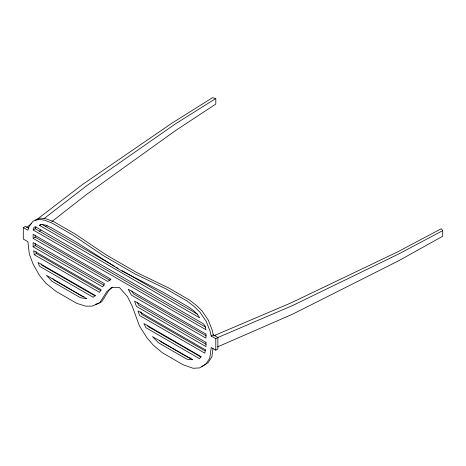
<?xml version="1.0" encoding="UTF-8"?>
<svg xmlns="http://www.w3.org/2000/svg" width="466" height="466" viewBox="0 0 466 466"><rect width="100%" height="100%" fill="white"/><g stroke="black" fill="none" stroke-linecap="round" stroke-linejoin="round"><path stroke-width="0.7" d="M36.529 219.76L82.593 184.443L172.146 123.036L212.438 97.709L215.805 98.501L215.799 104.081L175.501 130.591L87.014 194.101L51.773 221.647M213.009 348.463L211.855 356.968L208.098 362.665L201.86 366.672M33.127 229.965L34.111 227.204L35.847 227.041L203.24 323.689L204.976 325.851L205.966 329.753L33.127 229.965L35.212 228.765L35.998 226.552M112.65 287.178L108.863 290.458L101.745 301.712L99.899 302.51M39.272 231.416L40.979 230.088M45.522 226.534L47.229 225.2M43.961 218.647L87.031 185.491L175.513 123.828L215.805 98.501M26.743 227.262L31.35 223.732M110.873 279.495L109.819 280.241L35.212 237.165L33.127 238.371L33.127 234.305L110.885 279.198L107.733 281.447L33.127 238.371M35.043 220.028L41.066 218.111L46.489 218.927L54.004 221.787L75.032 233.926L106.062 254.809L137.202 272.791L168.232 287.732L189.26 299.871L196.774 305.696L202.192 311.142L208.22 320.014L212.112 329.829L213.3 334.844L217.872 337.489L217.872 348.976L215.787 350.182L211.215 347.543L209.77 358.173L206.007 363.87L199.774 367.878L193.174 368.291L183.01 364.697L162.308 352.739L153.308 345.166L146.802 337.576L139.427 325.88L132.315 306.407L127.445 296.568L119.546 287.615L111.648 287.446L106.772 291.664L99.66 302.917L92.285 306.098L85.779 306.179L76.785 303.366L56.077 291.407L45.913 283.27L39.313 275.237L33.08 264.03L29.317 253.987L27.873 241.691L23.3 239.052L23.3 227.559L25.385 226.354L28.816 228.334M39.406 225.323L41.649 224.536L45.272 225.002L51.015 227.577L77.065 242.617L119.546 269.721L162.022 291.669L188.078 306.71L193.815 310.77L197.438 314.48L199.681 317.859L39.406 225.323L40.973 224.42M33.127 246.817L102.689 286.905L104.524 283.742L33.127 242.594L33.127 246.817L35.212 245.611L104.151 285.338M34.274 254.698L99.526 292.368L101.105 289.642L33.674 250.714L34.274 254.698L36.36 253.492L100.982 290.801M23.3 227.559L27.873 230.198L29.061 226.558L32.958 221.234L38.981 219.317L44.398 220.133L51.918 222.987L72.946 235.132L103.976 256.015L135.117 273.996L166.146 288.937L187.175 301.077L194.689 306.902L200.106 312.342L206.135 321.22L210.026 331.035L211.215 336.05L213.3 334.844M211.215 336.05L215.787 338.689L217.872 337.489M213.527 335.887L290.662 303.057L397.457 251.966L441.325 228.707L442.694 230.647L398.82 253.906L292.462 305.609L217.651 337.588M217.645 346.85L292.473 314.235L398.832 260.68L442.7 236.233L442.694 230.647M95.6 304.362L98.67 303.04M191.159 358.197L189.021 357.999L160.613 341.595L159.599 340.564M83.996 296.766L82.651 296.58L54.237 280.177L52.815 278.668M42.121 224.484L115.032 266.575M116.29 267.303L118.172 268.393M121.946 270.565L197.368 314.113M35.212 228.765L205.535 327.097M206.17 335.87L133.439 293.877L131.866 290.935M205.017 350.869L141.652 314.282L140.749 311.678M95.274 296.056L41.66 265.102L41.154 263.826M200.98 357.084L147.99 326.491L147.419 325.297M206.17 344.31L138.484 305.16L137.569 302.521M36.063 251.5L36.36 253.492M215.787 338.689L215.787 350.182M35.212 235.132L35.212 237.165M35.212 243.502L35.212 245.611M205.413 349.867L204.813 353.158L139.561 315.488L137.983 310.933L205.413 349.867M27.57 227.466L28.245 227.542L27.57 227.466M214.937 335.637L215.612 335.718L214.937 335.637M201.027 356.572L199.518 358.651L145.905 327.697L143.907 323.526L201.027 356.572M95.181 295.392L93.183 297.261L39.575 266.307L38.061 262.486L95.181 295.392M192.633 359.729L186.936 359.204L158.527 342.801L152.452 336.609L192.633 359.729M86.635 298.607L80.56 297.786L52.151 281.382L46.454 275.336L86.635 298.607M205.966 334.093L128.202 289.194L131.354 295.083L205.966 338.159L205.966 334.093M205.966 342.382L134.563 301.083L136.398 306.366L205.966 346.605L205.966 342.382"/></g></svg>
